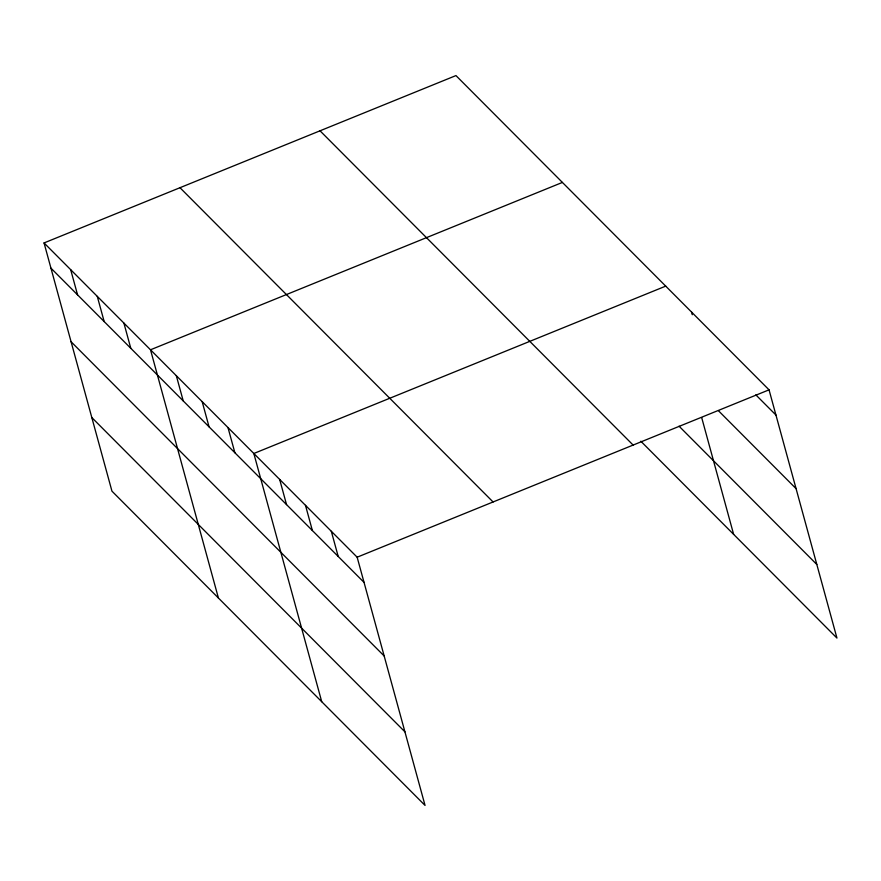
<?xml version="1.0" encoding="UTF-8"?>
<svg xmlns="http://www.w3.org/2000/svg" width="881" height="881" viewBox="0 0 881 881"><rect width="100%" height="100%" fill="white"/><g stroke="black" fill="none" stroke-linecap="round" stroke-linejoin="round"><path stroke-width="1.32" d="M44.05 242.936L357.146 557.199L425.049 805.421L111.953 491.158L44.05 242.936L455.951 75.579L769.047 389.843L836.95 638.064L640.828 441.216M562.397 182.422L150.508 349.79L218.411 598.012M665.728 286.127L253.827 453.495L321.73 701.717M357.146 557.199L769.047 389.843M755.843 394.875L775.941 415.039M718.577 410.854L796.072 488.636M679.053 426.184L816.819 564.468M320.023 130.806L633.12 445.07M179.977 187.708L493.074 501.972M50.944 268.143L364.04 582.396M71.075 341.74L384.171 655.993M91.822 417.561L404.919 731.825M691.552 312.061L692.279 314.715M701.694 417.616L733.631 534.36M331.311 531.276L338.205 556.473M305.487 505.342L312.381 530.549M279.651 479.418L286.545 504.615M227.992 427.571L234.886 452.768M202.167 401.637L209.061 426.845M176.332 375.713L183.226 400.91M123.891 323.074L130.784 348.27M97.273 296.368L104.167 321.565M70.667 269.652L77.561 294.849"/></g></svg>
